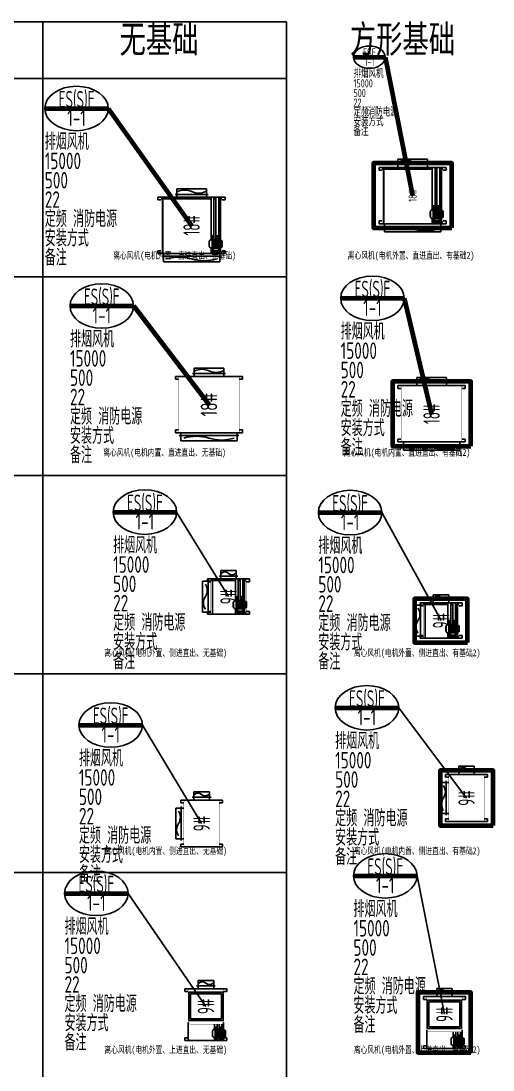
# Model space of a CAD drawing. Header units: millimetres. Extents: x 2960 to 23683, y 37984 to 93237.
# Drawn here: x 15124 to 23683, y 63322 to 82337 of the extents above; entities that cross this region are included whole.
import ezdxf
from ezdxf.enums import TextEntityAlignment as Align

# ---------------------------------------------------------------- set-up
doc = ezdxf.new("R2010")
doc.units = ezdxf.units.MM
doc.header["$LTSCALE"] = 1000
for name, color, linetype in [('H-BASE', 7, 'Continuous'), ('H-DIMS-FANS-TEXT2', 7, 'Continuous'), ('H-EQUP-FANS', 4, 'Continuous')]:
    doc.layers.add(name, color=color, linetype=linetype)
doc.styles.add('TH-STYLE1', font='', dxfattribs={"width": 0.7})
doc.styles.add('TH-STYLE3', font='tssdeng.shx', dxfattribs={"width": 0.8, "bigfont": 'tssdchn.shx'})
doc.styles.get('TH-STYLE1').set_extended_font_data('STFangsong')

# ---------------------------------------------------------------- blocks, each defined once
blk = doc.blocks.new('*U62')
at = {"linetype": 'ByBlock', "lineweight": 100}
blk.add_line((-662, 2118), (490, 2118), dxfattribs=at)
for p, q in [((1730, 560), (1730, 660)), ((1730, 660), (2270, 660)), ((2270, 560), (2270, 660)), ((1390, 460), (1390, 510)), ((1390, 510), (2610, 510)), ((1390, 460), (1450, 460)), ((1450, 480), (2356, 480)), ((1480, 510), (1480, -510)), ((2300, 560), (1700, 560)), ((1730, 560), (1730, 510)), ((2270, 560), (2270, 510)), ((2356, 510), (2356, -263)), ((2406, 510), (2406, -263)), ((2406, 480), (2441, 480)), ((2441, 510), (2441, -263)), ((2491, 510), (2491, -263)), ((2491, 480), (2550, 480)), ((2520, -264), (2520, 510)), ((2550, 460), (2610, 460)), ((2610, 460), (2610, 510)), ((2321, -293), (2316, -293)), ((2316, -293), (2316, -380)), ((2321, -380), (2316, -380)), ((2397, -256), (2365, -256)), ((2370, -263), (2370, -410)), ((2370, -270), (2516, -270)), ((2370, -275), (2516, -275)), ((2370, -286), (2516, -286)), ((2370, -301), (2516, -301)), ((2370, -318), (2516, -318)), ((2370, -337), (2423, -337)), ((2370, -355), (2516, -355)), ((2370, -372), (2516, -372)), ((2483, -256), (2450, -256)), ((2466, -337), (2516, -337)), ((2516, -263), (2516, -410)), ((1390, -460), (1390, -510)), ((1390, -460), (1450, -460)), ((1390, -510), (2610, -510)), ((2540, -560), (1460, -560)), ((1490, -510), (1490, -560)), ((1490, -560), (1490, -660)), ((2356, -410), (2356, -510)), ((2393, -418), (2365, -418)), ((2370, -388), (2516, -388)), ((2370, -398), (2516, -398)), ((2370, -403), (2516, -403)), ((2393, -414), (2393, -455)), ((2393, -414), (2493, -414)), ((2393, -455), (2493, -455)), ((2397, -414), (2397, -410)), ((2406, -455), (2406, -510)), ((2406, -480), (2441, -480)), ((2441, -455), (2441, -510)), ((2489, -414), (2489, -410)), ((2491, -410), (2491, -414)), ((2491, -455), (2491, -510)), ((2491, -480), (2550, -480)), ((2493, -414), (2493, -455)), ((2510, -510), (2510, -560)), ((2510, -560), (2510, -660)), ((2520, -510), (2520, -409)), ((2550, -460), (2610, -460)), ((2610, -460), (2610, -510)), ((2510, -660), (1490, -660))]:
    blk.add_line(p, q)
blk.add_lwpolyline([(490, 2118), (2000, 0)], dxfattribs=at)
at = {"const_width": 6}
blk.add_lwpolyline([(2550, -282), (2550, -480, -0.414214), (2520, -510), (1480, -510, -0.414214), (1450, -480), (1450, 480, -0.414214), (1480, 510), (2520, 510, -0.414214), (2550, 480), (2550, -282)], format="xyb", dxfattribs=at)
for points in [[(2365, -188), (2365, -263), (2397, -263), (2397, -188)], [(2450, -188), (2450, -263), (2483, -263), (2483, -188)], [(2423, -331), (2423, -343), (2466, -343), (2466, -331)]]:
    blk.add_lwpolyline(points, close=True)
for points in [[(2321, -293), (2321, -380, 0.414214), (2351, -410), (2516, -410, 0.414214), (2526, -400), (2526, -273, 0.414214), (2516, -263), (2351, -263, 0.414214)], [(2526, -277), (2526, -396), (2537, -396, 0.414214), (2541, -392), (2541, -281, 0.414214), (2537, -277)], [(2541, -282), (2541, -391), (2552, -391, 0.414214), (2556, -387), (2556, -286, 0.414214), (2552, -282)]]:
    blk.add_lwpolyline(points, format="xyb", close=True)
for points in [[(2397, -455), (2397, -485), (2365, -485), (2365, -410), (2397, -410), (2397, -414)], [(2483, -455), (2483, -485), (2450, -485), (2450, -455)]]:
    blk.add_lwpolyline(points)
for centre in [(2381, -208), (2381, -237), (2466, -208), (2466, -237), (2381, -437), (2381, -466), (2466, -466)]:
    blk.add_circle(centre, 4.87)
for centre, radius, start, end in [((1875, 352), 288, 64.0317, 115.9683), ((2127, 870), 288, 244.0317, 295.9683), ((1772, -1362), 787, 73.1637, 106.8363), ((2228, 145), 787, 253.1637, 286.8363)]:
    blk.add_arc(centre, radius, start, end)
blk.add_ellipse((-86, 2118), major_axis=(-576, 0), ratio=0.7)
at = {"style": 'TH-STYLE3'}
for tag, width, p in [('设备符号', 0.6, (-86, 2286)), ('楼层-编号', 0.7, (-86, 1950))]:
    blk.add_attdef(tag, text='', height=300, dxfattribs=dict(at, width=width)).set_placement(p, align=Align.MIDDLE_CENTER)
at = {"style": 'TH-STYLE3', "width": 0.7}
for tag, p in [('风机功能', (-662, 1368)), ('风量', (-662, 1018)), ('全压', (-662, 668)), ('电量', (-662, 318)), ('定频', (-662, -32)), ('消防电源', (-150, -32)), ('安装方式', (-662, -382)), ('备注', (-662, -732))]:
    blk.add_attdef(tag, p, '', height=300, dxfattribs=at)
at = {"layer": 'H-DIMS-FANS-TEXT2', "style": 'TH-STYLE3', "width": 0.6}
blk.add_text('18#', height=300, rotation=90, dxfattribs=at).set_placement((2000, 0), align=Align.MIDDLE_CENTER)
blk = doc.blocks.new('*U59')
at = {"linetype": 'ByBlock', "lineweight": 100}
blk.add_line((-520, 2095), (632, 2095), dxfattribs=at)
for p, q in [((1730, 869), (1730, 969)), ((1730, 969), (2270, 969)), ((2270, 869), (2270, 969)), ((1390, 769), (1390, 819)), ((1390, 819), (2610, 819)), ((1390, 769), (1450, 769)), ((2300, 869), (1700, 869)), ((1730, 869), (1730, 819)), ((2270, 869), (2270, 819)), ((2550, 769), (2610, 769)), ((2610, 769), (2610, 819)), ((1390, -151), (1390, -201)), ((1390, -151), (1450, -151)), ((2550, -151), (2610, -151)), ((2610, -151), (2610, -201)), ((1390, -201), (2610, -201)), ((2540, -251), (1460, -251)), ((1490, -201), (1490, -251)), ((1490, -251), (1490, -351)), ((2510, -351), (1490, -351)), ((2510, -201), (2510, -251)), ((2510, -251), (2510, -351))]:
    blk.add_line(p, q)
blk.add_lwpolyline([(632, 2095), (2000, 309)], dxfattribs=at)
at = {"const_width": 6}
blk.add_lwpolyline([(2550, 27), (2550, -171, -0.414214), (2520, -201), (1480, -201, -0.414214), (1450, -171), (1450, 789, -0.414214), (1480, 819), (2520, 819, -0.414214), (2550, 789), (2550, 27)], format="xyb", dxfattribs=at)
for centre, radius, start, end in [((1871, 645), 303, 64.7763, 115.2237), ((2129, 1194), 303, 244.7763, 295.2237), ((1772, -1053), 787, 73.1637, 106.8363), ((2228, 453), 787, 253.1637, 286.8363)]:
    blk.add_arc(centre, radius, start, end)
blk.add_ellipse((56, 2095), major_axis=(-576, 0), ratio=0.7)
at = {"style": 'TH-STYLE3'}
for tag, width, p in [('设备符号', 0.6, (56, 2263)), ('楼层-编号', 0.7, (56, 1927))]:
    blk.add_attdef(tag, text='', height=300, dxfattribs=dict(at, width=width)).set_placement(p, align=Align.MIDDLE_CENTER)
at = {"style": 'TH-STYLE3', "width": 0.7}
for tag, p in [('风机功能', (-520, 1345)), ('风量', (-520, 995)), ('全压', (-520, 645)), ('电量', (-520, 295)), ('定频', (-520, -55)), ('消防电源', (-7, -55)), ('安装方式', (-520, -405)), ('备注', (-520, -755))]:
    blk.add_attdef(tag, p, '', height=300, dxfattribs=at)
at = {"layer": 'H-DIMS-FANS-TEXT2', "style": 'TH-STYLE3', "width": 0.7}
blk.add_text('18#', height=300, rotation=90, dxfattribs=at).set_placement((2000, 309), align=Align.MIDDLE_CENTER)
blk = doc.blocks.new('*U65')
at = {"linetype": 'ByBlock', "lineweight": 100}
blk.add_line((351, 1913), (1503, 1913), dxfattribs=at)
for p, q in [((2304, 752), (2304, 852)), ((2304, 852), (2584, 852)), ((2584, 752), (2584, 852)), ((2074, 662), (1974, 662)), ((1974, 102), (1974, 662)), ((2064, 652), (2064, 702)), ((2064, 702), (2824, 702)), ((2064, 652), (2124, 652)), ((2074, 72), (2074, 692)), ((2124, 662), (2074, 662)), ((2124, 672), (2569, 672)), ((2154, 702), (2154, 62)), ((2614, 752), (2274, 752)), ((2304, 752), (2304, 702)), ((2569, 702), (2569, 309)), ((2584, 752), (2584, 702)), ((2619, 702), (2619, 309)), ((2619, 672), (2655, 672)), ((2655, 702), (2655, 309)), ((2705, 702), (2705, 309)), ((2705, 672), (2764, 672)), ((2734, 308), (2734, 702)), ((2764, 652), (2824, 652)), ((2824, 652), (2824, 702)), ((2535, 279), (2530, 279)), ((2530, 279), (2530, 192)), ((2535, 192), (2530, 192)), ((2611, 316), (2578, 316)), ((2583, 309), (2583, 162)), ((2583, 302), (2729, 302)), ((2583, 297), (2729, 297)), ((2583, 286), (2729, 286)), ((2583, 271), (2729, 271)), ((2583, 254), (2729, 254)), ((2583, 235), (2636, 235)), ((2583, 217), (2729, 217)), ((2583, 199), (2729, 199)), ((2696, 316), (2664, 316)), ((2680, 235), (2729, 235)), ((2729, 309), (2729, 162)), ((2074, 102), (1974, 102)), ((2064, 112), (2064, 62)), ((2064, 112), (2124, 112)), ((2064, 62), (2824, 62)), ((2124, 102), (2074, 102)), ((2569, 162), (2569, 62)), ((2606, 154), (2578, 154)), ((2583, 184), (2729, 184)), ((2583, 173), (2729, 173)), ((2583, 169), (2729, 169)), ((2606, 158), (2606, 117)), ((2606, 158), (2706, 158)), ((2606, 117), (2706, 117)), ((2611, 158), (2611, 162)), ((2619, 117), (2619, 62)), ((2619, 92), (2655, 92)), ((2655, 117), (2655, 62)), ((2702, 158), (2702, 162)), ((2705, 162), (2705, 158)), ((2705, 117), (2705, 62)), ((2705, 92), (2764, 92)), ((2706, 158), (2706, 117)), ((2734, 62), (2734, 163)), ((2764, 112), (2824, 112)), ((2824, 112), (2824, 62))]:
    blk.add_line(p, q)
for points in [[(1503, 1913), (2444, 382)], [(2611, 117), (2611, 87), (2578, 87), (2578, 162), (2611, 162), (2611, 158)], [(2696, 117), (2696, 87), (2664, 87), (2664, 117)]]:
    blk.add_lwpolyline(points)
at = {"const_width": 6}
blk.add_lwpolyline([(2764, 290), (2764, 92, -0.414214), (2734, 62), (2154, 62, -0.414214), (2124, 92), (2124, 672, -0.414214), (2154, 702), (2734, 702, -0.414214), (2764, 672), (2764, 290)], format="xyb", dxfattribs=at)
for points in [[(2578, 384), (2578, 309), (2611, 309), (2611, 384)], [(2664, 384), (2664, 309), (2696, 309), (2696, 384)], [(2636, 241), (2636, 229), (2680, 229), (2680, 241)]]:
    blk.add_lwpolyline(points, close=True)
for points in [[(2535, 279), (2535, 192, 0.414214), (2565, 162), (2729, 162, 0.414214), (2739, 172), (2739, 299, 0.414214), (2729, 309), (2565, 309, 0.414214)], [(2739, 295), (2739, 176), (2750, 176, 0.414214), (2754, 180), (2754, 291, 0.414214), (2750, 295)], [(2754, 290), (2754, 181), (2765, 181, 0.414214), (2769, 185), (2769, 286, 0.414214), (2765, 290)]]:
    blk.add_lwpolyline(points, format="xyb", close=True)
for centre in [(2594, 364), (2594, 335), (2680, 364), (2680, 335), (2594, 135), (2594, 106), (2680, 106)]:
    blk.add_circle(centre, 4.87)
for centre, radius, start, end in [((2379, 733), 94.7, 47.3335, 132.6665), ((2508, 872), 94.7, 227.3335, 312.6665), ((1856, 495), 203, 326.1466, 33.8534), ((2193, 269), 203, 146.1466, 213.8534)]:
    blk.add_arc(centre, radius, start, end)
blk.add_ellipse((927, 1913), major_axis=(-576, 0), ratio=0.7)
at = {"style": 'TH-STYLE3'}
for tag, width, p in [('设备符号', 0.6, (927, 2081)), ('楼层-编号', 0.7, (927, 1745))]:
    blk.add_attdef(tag, text='', height=300, dxfattribs=dict(at, width=width)).set_placement(p, align=Align.MIDDLE_CENTER)
at = {"style": 'TH-STYLE3', "width": 0.7}
for tag, p in [('风机功能', (351, 1163)), ('风量', (351, 813)), ('全压', (351, 463)), ('电量', (351, 113)), ('定频', (351, -237)), ('消防电源', (864, -237)), ('安装方式', (351, -587)), ('备注', (351, -937))]:
    blk.add_attdef(tag, p, '', height=300, dxfattribs=at)
at = {"layer": 'H-DIMS-FANS-TEXT2', "style": 'TH-STYLE3', "width": 0.6}
blk.add_text('9#', height=300, rotation=90, dxfattribs=at).set_placement((2444, 382), align=Align.MIDDLE)
blk = doc.blocks.new('*U68')
at = {"linetype": 'ByBlock', "lineweight": 100}
blk.add_line((-225, 1784), (927, 1784), dxfattribs=at)
for p, q in [((1860, 475), (1860, 575)), ((1860, 575), (2140, 575)), ((2140, 475), (2140, 575)), ((1620, 375), (1620, 425)), ((1620, 425), (2380, 425)), ((2170, 475), (1830, 475)), ((1860, 475), (1860, 425)), ((2140, 475), (2140, 425)), ((2380, 375), (2380, 425)), ((1630, 280), (1530, 280)), ((1530, -280), (1530, 280)), ((1620, 375), (1680, 375)), ((1630, -310), (1630, 310)), ((1680, 280), (1630, 280)), ((2320, 375), (2380, 375)), ((1630, -280), (1530, -280)), ((1620, -375), (1620, -425)), ((1620, -375), (1680, -375)), ((1680, -280), (1630, -280)), ((2320, -375), (2380, -375)), ((2380, -375), (2380, -425)), ((1620, -425), (2380, -425))]:
    blk.add_line(p, q)
blk.add_lwpolyline([(927, 1784), (2000, 0)])
at = {"const_width": 6}
blk.add_lwpolyline([(2320, -197), (2320, -395, -0.414214), (2290, -425), (1710, -425, -0.414214), (1680, -395), (1680, 395, -0.414214), (1710, 425), (2290, 425, -0.414214), (2320, 395), (2320, -197)], format="xyb", dxfattribs=at)
for centre, radius, start, end in [((1936, 456), 95.1, 47.5795, 132.4205), ((2064, 596), 95.1, 227.5795, 312.4205), ((1409, 113), 206, 326.7431, 33.2569), ((1753, -113), 206, 146.7431, 213.2569)]:
    blk.add_arc(centre, radius, start, end)
blk.add_ellipse((351, 1784), major_axis=(-576, 0), ratio=0.7)
at = {"style": 'TH-STYLE3'}
for tag, width, p in [('设备符号', 0.6, (351, 1952)), ('楼层-编号', 0.7, (351, 1616))]:
    blk.add_attdef(tag, text='', height=300, dxfattribs=dict(at, width=width)).set_placement(p, align=Align.MIDDLE_CENTER)
at = {"style": 'TH-STYLE3', "width": 0.7}
for tag, p in [('风机功能', (-225, 1034)), ('风量', (-225, 684)), ('全压', (-225, 334)), ('电量', (-225, -16)), ('定频', (-225, -366)), ('消防电源', (288, -366)), ('安装方式', (-225, -716)), ('备注', (-225, -1066))]:
    blk.add_attdef(tag, p, '', height=300, dxfattribs=at)
at = {"layer": 'H-DIMS-FANS-TEXT2', "style": 'TH-STYLE3', "width": 0.6}
blk.add_text('9#', height=300, rotation=90, dxfattribs=at).set_placement((2000, 0), align=Align.MIDDLE)
blk = doc.blocks.new('*U71')
at = {"linetype": 'ByBlock', "lineweight": 100}
blk.add_line((-564, 2368), (588, 2368), dxfattribs=at)
for p, q in [((1860, 690), (1860, 790)), ((1860, 790), (2140, 790)), ((2140, 690), (2140, 790)), ((1620, 590), (1620, 640)), ((1620, 640), (2380, 640)), ((1620, 590), (1680, 590)), ((2170, 690), (1830, 690)), ((1860, 690), (1860, 640)), ((2140, 690), (2140, 640)), ((2320, 590), (2380, 590)), ((2380, 590), (2380, 640)), ((2156, 0), (2156, -96)), ((2197, -88), (2165, -88)), ((2170, -96), (2170, -243)), ((2170, -103), (2316, -103)), ((2170, -107), (2316, -107)), ((2170, -118), (2316, -118)), ((2170, -133), (2316, -133)), ((2170, -151), (2316, -151)), ((2170, -169), (2223, -169)), ((2170, -188), (2316, -188)), ((2206, 0), (2206, -96)), ((2241, 0), (2241, -96)), ((2283, -88), (2250, -88)), ((2266, -169), (2316, -169)), ((2291, 0), (2291, -96)), ((2316, -96), (2316, -243)), ((1620, -250), (1620, -300)), ((1620, -250), (1680, -250)), ((1620, -300), (2380, -300)), ((2156, -243), (2156, -300)), ((2193, -250), (2165, -250)), ((2170, -205), (2316, -205)), ((2170, -220), (2316, -220)), ((2170, -231), (2316, -231)), ((2170, -236), (2316, -236)), ((2193, -247), (2193, -250)), ((2193, -247), (2293, -247)), ((2193, -250), (2293, -250)), ((2197, -247), (2197, -243)), ((2206, -250), (2206, -300)), ((2241, -250), (2241, -300)), ((2289, -247), (2289, -243)), ((2291, -243), (2291, -247)), ((2291, -250), (2291, -300)), ((2293, -247), (2293, -250)), ((2320, -250), (2380, -250)), ((2380, -250), (2380, -300))]:
    blk.add_line(p, q)
for points in [[(588, 2368), (2000, 320)], [(2320, 30), (2320, -97)], [(2197, -250), (2197, -280), (2165, -280), (2165, -243), (2197, -243), (2197, -247)], [(2283, -250), (2283, -280), (2250, -280), (2250, -250)]]:
    blk.add_lwpolyline(points)
at = {"const_width": 6}
blk.add_lwpolyline([(2320, 228), (2320, 30, -0.414214), (2290, 0), (1710, 0, -0.414214), (1680, 30), (1680, 610, -0.414214), (1710, 640), (2290, 640, -0.414214), (2320, 610), (2320, 228)], format="xyb", dxfattribs=at)
for points in [[(2310, 65), (2310, 575), (1690, 575), (1690, 65)], [(2280, 95), (2280, 545), (1720, 545), (1720, 95)], [(2165, -58), (2165, -96), (2197, -96), (2197, -58)], [(2223, -163), (2223, -175), (2266, -175), (2266, -163)], [(2250, -58), (2250, -96), (2283, -96), (2283, -58)]]:
    blk.add_lwpolyline(points, close=True)
blk.add_lwpolyline([(2320, -242), (2320, -270, -0.414214), (2290, -300), (1710, -300, -0.414214), (1680, -270), (1680, 30)], format="xyb")
for points in [[(2121, -126), (2121, -213, 0.414214), (2151, -243), (2316, -243, 0.414214), (2326, -233), (2326, -106, 0.414214), (2316, -96), (2151, -96, 0.414214)], [(2326, -110), (2326, -229), (2337, -229, 0.414214), (2341, -225), (2341, -114, 0.414214), (2337, -110)], [(2341, -115), (2341, -224), (2352, -224, 0.414214), (2356, -220), (2356, -119, 0.414214), (2352, -115)]]:
    blk.add_lwpolyline(points, format="xyb", close=True)
for centre in [(2181, -69), (2266, -69), (2181, -265), (2266, -265)]:
    blk.add_circle(centre, 4.87)
for centre, start, end in [((1936, 671), 47.3335, 132.6665), ((2064, 811), 227.3335, 312.6665)]:
    blk.add_arc(centre, 94.7, start, end)
blk.add_ellipse((12, 2368), major_axis=(-576, 0), ratio=0.7)
at = {"style": 'TH-STYLE3'}
for tag, width, p in [('设备符号', 0.6, (12, 2536)), ('楼层-编号', 0.7, (12, 2200))]:
    blk.add_attdef(tag, text='', height=300, dxfattribs=dict(at, width=width)).set_placement(p, align=Align.MIDDLE_CENTER)
at = {"style": 'TH-STYLE3', "width": 0.7}
for tag, p in [('风机功能', (-564, 1618)), ('风量', (-564, 1268)), ('全压', (-564, 918)), ('电量', (-564, 568)), ('定频', (-564, 218)), ('消防电源', (-52, 218)), ('安装方式', (-564, -132)), ('备注', (-564, -482))]:
    blk.add_attdef(tag, p, '', height=300, dxfattribs=at)
at = {"layer": 'H-DIMS-FANS-TEXT2', "style": 'TH-STYLE3', "width": 0.6}
blk.add_text('9#', height=300, rotation=90, dxfattribs=at).set_placement((2000, 320), align=Align.MIDDLE)
blk = doc.blocks.new('*U60')
at = {"linetype": 'ByBlock', "lineweight": 100}
blk.add_line((351, 2094), (1503, 2094), dxfattribs=at)
for p, q in [((1730, 560), (1730, 660)), ((1730, 660), (2270, 660)), ((2270, 560), (2270, 660)), ((1390, 460), (1390, 510)), ((1390, 510), (2610, 510)), ((1390, 460), (1450, 460)), ((2300, 560), (1700, 560)), ((1730, 560), (1730, 510)), ((2270, 560), (2270, 510)), ((2550, 460), (2610, 460)), ((2610, 460), (2610, 510)), ((1390, -460), (1390, -510)), ((1390, -460), (1450, -460)), ((1390, -510), (2610, -510)), ((2540, -560), (1460, -560)), ((1490, -510), (1490, -560)), ((1490, -560), (1490, -660)), ((2510, -510), (2510, -560)), ((2510, -560), (2510, -660)), ((2550, -460), (2610, -460)), ((2610, -460), (2610, -510)), ((2510, -660), (1490, -660))]:
    blk.add_line(p, q)
blk.add_lwpolyline([(1503, 2094), (2000, 0)], dxfattribs=at)
at = {"const_width": 6}
blk.add_lwpolyline([(2550, -282), (2550, -480, -0.414214), (2520, -510), (1480, -510, -0.414214), (1450, -480), (1450, 480, -0.414214), (1480, 510), (2520, 510, -0.414214), (2550, 480), (2550, -282)], format="xyb", dxfattribs=at)
for centre, radius, start, end in [((1871, 337), 303, 64.7763, 115.2237), ((2129, 885), 303, 244.7763, 295.2237), ((1772, -1362), 787, 73.1637, 106.8363), ((2228, 145), 787, 253.1637, 286.8363)]:
    blk.add_arc(centre, radius, start, end)
blk.add_ellipse((927, 2094), major_axis=(-576, 0), ratio=0.7)
at = {"layer": 'H-BASE', "linetype": 'ByBlock', "lineweight": 100}
blk.add_lwpolyline([(2710, -585), (2710, 585), (1290, 585), (1290, -585)], close=True, dxfattribs=at)
at = {"style": 'TH-STYLE3'}
for tag, width, p in [('设备符号', 0.6, (927, 2262)), ('楼层-编号', 0.7, (927, 1926))]:
    blk.add_attdef(tag, text='', height=300, dxfattribs=dict(at, width=width)).set_placement(p, align=Align.MIDDLE_CENTER)
at = {"style": 'TH-STYLE3', "width": 0.7}
for tag, p in [('风机功能', (351, 1344)), ('风量', (351, 994)), ('全压', (351, 644)), ('电量', (351, 294)), ('定频', (351, -56)), ('消防电源', (864, -56)), ('安装方式', (351, -406)), ('备注', (351, -756))]:
    blk.add_attdef(tag, p, '', height=300, dxfattribs=at)
at = {"layer": 'H-DIMS-FANS-TEXT2', "style": 'TH-STYLE3', "width": 0.6}
blk.add_text('18#', height=300, rotation=90, dxfattribs=at).set_placement((2000, 0), align=Align.MIDDLE_CENTER)
blk = doc.blocks.new('*U66')
at = {"linetype": 'ByBlock', "lineweight": 100}
blk.add_line((-225, 1959), (927, 1959), dxfattribs=at)
for p, q in [((1860, 370), (1860, 470)), ((1860, 470), (2140, 470)), ((2140, 370), (2140, 470)), ((1630, 280), (1530, 280)), ((1530, -280), (1530, 280)), ((1620, 270), (1620, 320)), ((1620, 320), (2380, 320)), ((1620, 270), (1680, 270)), ((1630, -310), (1630, 310)), ((1680, 280), (1630, 280)), ((1680, 290), (2126, 290)), ((1710, 320), (1710, -320)), ((2170, 370), (1830, 370)), ((1860, 370), (1860, 320)), ((2126, 320), (2126, -73)), ((2140, 370), (2140, 320)), ((2176, 320), (2176, -73)), ((2176, 290), (2211, 290)), ((2211, 320), (2211, -73)), ((2261, 320), (2261, -73)), ((2261, 290), (2320, 290)), ((2290, -74), (2290, 320)), ((2320, 270), (2380, 270)), ((2380, 270), (2380, 320)), ((2091, -103), (2086, -103)), ((2086, -103), (2086, -190)), ((2091, -190), (2086, -190)), ((2167, -66), (2135, -66)), ((2140, -73), (2140, -220)), ((2140, -80), (2286, -80)), ((2140, -85), (2286, -85)), ((2140, -96), (2286, -96)), ((2140, -111), (2286, -111)), ((2140, -128), (2286, -128)), ((2140, -147), (2193, -147)), ((2140, -165), (2286, -165)), ((2140, -182), (2286, -182)), ((2253, -66), (2220, -66)), ((2236, -147), (2286, -147)), ((2286, -73), (2286, -220)), ((1630, -280), (1530, -280)), ((1620, -270), (1620, -320)), ((1620, -270), (1680, -270)), ((1620, -320), (2380, -320)), ((1680, -280), (1630, -280)), ((2126, -220), (2126, -320)), ((2163, -228), (2135, -228)), ((2140, -198), (2286, -198)), ((2140, -208), (2286, -208)), ((2140, -213), (2286, -213)), ((2163, -224), (2163, -265)), ((2163, -224), (2263, -224)), ((2163, -265), (2263, -265)), ((2167, -224), (2167, -220)), ((2176, -265), (2176, -320)), ((2176, -290), (2211, -290)), ((2211, -265), (2211, -320)), ((2259, -224), (2259, -220)), ((2261, -220), (2261, -224)), ((2261, -265), (2261, -320)), ((2261, -290), (2320, -290)), ((2263, -224), (2263, -265)), ((2290, -320), (2290, -219)), ((2320, -270), (2380, -270)), ((2380, -270), (2380, -320))]:
    blk.add_line(p, q)
for points in [[(927, 1959), (2000, 0)], [(2167, -265), (2167, -295), (2135, -295), (2135, -220), (2167, -220), (2167, -224)], [(2253, -265), (2253, -295), (2220, -295), (2220, -265)]]:
    blk.add_lwpolyline(points)
at = {"const_width": 6}
blk.add_lwpolyline([(2320, -92), (2320, -290, -0.414214), (2290, -320), (1710, -320, -0.414214), (1680, -290), (1680, 290, -0.414214), (1710, 320), (2290, 320, -0.414214), (2320, 290), (2320, -92)], format="xyb", dxfattribs=at)
for points in [[(2135, 2), (2135, -73), (2167, -73), (2167, 2)], [(2220, 2), (2220, -73), (2253, -73), (2253, 2)], [(2193, -141), (2193, -153), (2236, -153), (2236, -141)]]:
    blk.add_lwpolyline(points, close=True)
for points in [[(2091, -103), (2091, -190, 0.414214), (2121, -220), (2286, -220, 0.414214), (2296, -210), (2296, -83, 0.414214), (2286, -73), (2121, -73, 0.414214)], [(2296, -87), (2296, -206), (2307, -206, 0.414214), (2311, -202), (2311, -91, 0.414214), (2307, -87)], [(2311, -92), (2311, -201), (2322, -201, 0.414214), (2326, -197), (2326, -96, 0.414214), (2322, -92)]]:
    blk.add_lwpolyline(points, format="xyb", close=True)
for centre in [(2151, -18), (2151, -47), (2236, -18), (2236, -47), (2151, -247), (2151, -276), (2236, -276)]:
    blk.add_circle(centre, 4.87)
for centre, radius, start, end in [((1936, 351), 94.7, 47.3335, 132.6665), ((2064, 491), 94.7, 227.3335, 312.6665), ((1413, 113), 203, 326.1466, 33.8534), ((1750, -113), 203, 146.1466, 213.8534)]:
    blk.add_arc(centre, radius, start, end)
blk.add_ellipse((351, 1959), major_axis=(-576, 0), ratio=0.7)
at = {"layer": 'H-BASE', "linetype": 'ByBlock', "lineweight": 100}
blk.add_lwpolyline([(2480, -395), (2480, 395), (1520, 395), (1520, -395)], close=True, dxfattribs=at)
at = {"style": 'TH-STYLE3'}
for tag, width, p in [('设备符号', 0.6, (351, 2127)), ('楼层-编号', 0.7, (351, 1791))]:
    blk.add_attdef(tag, text='', height=300, dxfattribs=dict(at, width=width)).set_placement(p, align=Align.MIDDLE_CENTER)
at = {"style": 'TH-STYLE3', "width": 0.7}
for tag, p in [('风机功能', (-225, 1209)), ('风量', (-225, 859)), ('全压', (-225, 509)), ('电量', (-225, 159)), ('定频', (-225, -191)), ('消防电源', (288, -191)), ('安装方式', (-225, -541)), ('备注', (-225, -891))]:
    blk.add_attdef(tag, p, '', height=300, dxfattribs=at)
at = {"layer": 'H-DIMS-FANS-TEXT2', "style": 'TH-STYLE3', "width": 0.6}
blk.add_text('9#', height=300, rotation=90, dxfattribs=at).set_placement((2000, 0), align=Align.MIDDLE)
blk = doc.blocks.new('*U69')
at = {"linetype": 'ByBlock', "lineweight": 100}
blk.add_line((351, 2061), (1503, 2061), dxfattribs=at)
for p, q in [((2594, 901), (2594, 1001)), ((2594, 1001), (2874, 1001)), ((2874, 901), (2874, 1001)), ((2354, 801), (2354, 851)), ((2354, 851), (3114, 851)), ((2354, 801), (2414, 801)), ((2904, 901), (2564, 901)), ((2594, 901), (2594, 851)), ((2874, 901), (2874, 851)), ((3054, 801), (3114, 801)), ((3114, 801), (3114, 851)), ((2364, 706), (2264, 706)), ((2264, 146), (2264, 706)), ((2364, 116), (2364, 736)), ((2414, 706), (2364, 706)), ((2364, 146), (2264, 146)), ((2354, 51), (2354, 1)), ((2354, 51), (2414, 51)), ((2354, 1), (3114, 1)), ((2414, 146), (2364, 146)), ((3054, 51), (3114, 51)), ((3114, 51), (3114, 1))]:
    blk.add_line(p, q)
blk.add_lwpolyline([(1503, 2061), (2734, 426)])
at = {"const_width": 6}
blk.add_lwpolyline([(3054, 229), (3054, 31, -0.414214), (3024, 1), (2444, 1, -0.414214), (2414, 31), (2414, 821, -0.414214), (2444, 851), (3024, 851, -0.414214), (3054, 821), (3054, 229)], format="xyb", dxfattribs=at)
for centre, radius, start, end in [((2669, 882), 95.1, 47.5795, 132.4205), ((2798, 1023), 95.1, 227.5795, 312.4205), ((2143, 539), 206, 326.7431, 33.2569), ((2487, 313), 206, 146.7431, 213.2569)]:
    blk.add_arc(centre, radius, start, end)
blk.add_ellipse((927, 2061), major_axis=(-576, 0), ratio=0.7)
at = {"layer": 'H-BASE', "linetype": 'ByBlock', "lineweight": 100}
blk.add_lwpolyline([(3214, -74), (3214, 926), (2254, 926), (2254, -74)], close=True, dxfattribs=at)
at = {"style": 'TH-STYLE3'}
for tag, width, p in [('设备符号', 0.6, (927, 2229)), ('楼层-编号', 0.7, (927, 1893))]:
    blk.add_attdef(tag, text='', height=300, dxfattribs=dict(at, width=width)).set_placement(p, align=Align.MIDDLE_CENTER)
at = {"style": 'TH-STYLE3', "width": 0.7}
for tag, p in [('风机功能', (351, 1311)), ('风量', (351, 961)), ('全压', (351, 611)), ('电量', (351, 261)), ('定频', (351, -89)), ('消防电源', (864, -89)), ('安装方式', (351, -439)), ('备注', (351, -789))]:
    blk.add_attdef(tag, p, '', height=300, dxfattribs=at)
at = {"layer": 'H-DIMS-FANS-TEXT2', "style": 'TH-STYLE3', "width": 0.6}
blk.add_text('9#', height=300, rotation=90, dxfattribs=at).set_placement((2734, 426), align=Align.MIDDLE)
blk = doc.blocks.new('*U72')
at = {"linetype": 'ByBlock', "lineweight": 100}
blk.add_line((351, 2509), (1503, 2509), dxfattribs=at)
for p, q in [((1860, 370), (1860, 470)), ((1860, 470), (2140, 470)), ((2140, 370), (2140, 470)), ((1620, 270), (1620, 320)), ((1620, 320), (2380, 320)), ((1620, 270), (1680, 270)), ((2170, 370), (1830, 370)), ((1860, 370), (1860, 320)), ((2140, 370), (2140, 320)), ((2320, 270), (2380, 270)), ((2380, 270), (2380, 320)), ((2156, -320), (2156, -416)), ((2206, -320), (2206, -416)), ((2241, -320), (2241, -416)), ((2291, -320), (2291, -416)), ((1620, -570), (1620, -620)), ((1620, -570), (1680, -570)), ((2156, -563), (2156, -620)), ((2197, -408), (2165, -408)), ((2193, -570), (2165, -570)), ((2170, -416), (2170, -563)), ((2170, -423), (2316, -423)), ((2170, -427), (2316, -427)), ((2170, -438), (2316, -438)), ((2170, -453), (2316, -453)), ((2170, -471), (2316, -471)), ((2170, -489), (2223, -489)), ((2170, -508), (2316, -508)), ((2170, -525), (2316, -525)), ((2170, -540), (2316, -540)), ((2170, -551), (2316, -551)), ((2170, -556), (2316, -556)), ((2193, -567), (2193, -570)), ((2193, -567), (2293, -567)), ((2193, -570), (2293, -570)), ((2197, -567), (2197, -563)), ((2206, -570), (2206, -620)), ((2241, -570), (2241, -620)), ((2283, -408), (2250, -408)), ((2266, -489), (2316, -489)), ((2289, -567), (2289, -563)), ((2291, -563), (2291, -567)), ((2291, -570), (2291, -620)), ((2293, -567), (2293, -570)), ((2316, -416), (2316, -563)), ((2320, -570), (2380, -570)), ((2380, -570), (2380, -620)), ((1620, -620), (2380, -620))]:
    blk.add_line(p, q)
for points in [[(1503, 2509), (2000, 0)], [(2320, -290), (2320, -417)], [(2197, -570), (2197, -600), (2165, -600), (2165, -563), (2197, -563), (2197, -567)], [(2283, -570), (2283, -600), (2250, -600), (2250, -570)]]:
    blk.add_lwpolyline(points)
at = {"const_width": 6}
blk.add_lwpolyline([(2320, -92), (2320, -290, -0.414214), (2290, -320), (1710, -320, -0.414214), (1680, -290), (1680, 290, -0.414214), (1710, 320), (2290, 320, -0.414214), (2320, 290), (2320, -92)], format="xyb", dxfattribs=at)
for points in [[(2310, -255), (2310, 255), (1690, 255), (1690, -255)], [(2280, -225), (2280, 225), (1720, 225), (1720, -225)], [(2165, -378), (2165, -416), (2197, -416), (2197, -378)], [(2250, -378), (2250, -416), (2283, -416), (2283, -378)], [(2223, -483), (2223, -495), (2266, -495), (2266, -483)]]:
    blk.add_lwpolyline(points, close=True)
blk.add_lwpolyline([(2320, -562), (2320, -590, -0.414214), (2290, -620), (1710, -620, -0.414214), (1680, -590), (1680, -290)], format="xyb")
for points in [[(2121, -446), (2121, -533, 0.414214), (2151, -563), (2316, -563, 0.414214), (2326, -553), (2326, -426, 0.414214), (2316, -416), (2151, -416, 0.414214)], [(2326, -430), (2326, -549), (2337, -549, 0.414214), (2341, -545), (2341, -434, 0.414214), (2337, -430)], [(2341, -435), (2341, -544), (2352, -544, 0.414214), (2356, -540), (2356, -439, 0.414214), (2352, -435)]]:
    blk.add_lwpolyline(points, format="xyb", close=True)
for centre in [(2181, -389), (2266, -389), (2181, -585), (2266, -585)]:
    blk.add_circle(centre, 4.87)
for centre, start, end in [((1936, 351), 47.3335, 132.6665), ((2064, 491), 227.3335, 312.6665)]:
    blk.add_arc(centre, 94.7, start, end)
blk.add_ellipse((927, 2509), major_axis=(-576, 0), ratio=0.7)
at = {"layer": 'H-BASE', "linetype": 'ByBlock', "lineweight": 100}
blk.add_lwpolyline([(2480, -695), (2480, 395), (1520, 395), (1520, -695)], close=True, dxfattribs=at)
at = {"style": 'TH-STYLE3'}
for tag, width, p in [('设备符号', 0.6, (927, 2677)), ('楼层-编号', 0.7, (927, 2341))]:
    blk.add_attdef(tag, text='', height=300, dxfattribs=dict(at, width=width)).set_placement(p, align=Align.MIDDLE_CENTER)
at = {"style": 'TH-STYLE3', "width": 0.7}
for tag, p in [('风机功能', (351, 1759)), ('风量', (351, 1409)), ('全压', (351, 1059)), ('电量', (351, 709)), ('定频', (351, 359)), ('消防电源', (864, 359)), ('安装方式', (351, 9)), ('备注', (351, -341))]:
    blk.add_attdef(tag, p, '', height=300, dxfattribs=at)
at = {"layer": 'H-DIMS-FANS-TEXT2', "style": 'TH-STYLE3', "width": 0.6}
blk.add_text('9#', height=300, rotation=90, dxfattribs=at).set_placement((2000, 0), align=Align.MIDDLE)
blk = doc.blocks.new('*U63')
at = {"linetype": 'ByBlock', "lineweight": 100}
blk.add_line((927, 2509), (1503, 2509), dxfattribs=at)
for p, q in [((1730, 560), (1730, 660)), ((1730, 660), (2270, 660)), ((2270, 560), (2270, 660)), ((1390, 460), (1390, 510)), ((1390, 510), (2610, 510)), ((1390, 460), (1450, 460)), ((1450, 480), (2356, 480)), ((1480, 510), (1480, -510)), ((2300, 560), (1700, 560)), ((1730, 560), (1730, 510)), ((2270, 560), (2270, 510)), ((2356, 510), (2356, -263)), ((2406, 510), (2406, -263)), ((2406, 480), (2441, 480)), ((2441, 510), (2441, -263)), ((2491, 510), (2491, -263)), ((2491, 480), (2550, 480)), ((2520, -264), (2520, 510)), ((2550, 460), (2610, 460)), ((2610, 460), (2610, 510)), ((2321, -293), (2316, -293)), ((2316, -293), (2316, -380)), ((2321, -380), (2316, -380)), ((2397, -256), (2365, -256)), ((2370, -263), (2370, -410)), ((2370, -270), (2516, -270)), ((2370, -275), (2516, -275)), ((2370, -286), (2516, -286)), ((2370, -301), (2516, -301)), ((2370, -318), (2516, -318)), ((2370, -337), (2423, -337)), ((2370, -355), (2516, -355)), ((2370, -372), (2516, -372)), ((2483, -256), (2450, -256)), ((2466, -337), (2516, -337)), ((2516, -263), (2516, -410)), ((1390, -460), (1390, -510)), ((1390, -460), (1450, -460)), ((1390, -510), (2610, -510)), ((2540, -560), (1460, -560)), ((1490, -510), (1490, -560)), ((1490, -560), (1490, -660)), ((2356, -410), (2356, -510)), ((2393, -418), (2365, -418)), ((2370, -388), (2516, -388)), ((2370, -398), (2516, -398)), ((2370, -403), (2516, -403)), ((2393, -414), (2393, -455)), ((2393, -414), (2493, -414)), ((2393, -455), (2493, -455)), ((2397, -414), (2397, -410)), ((2406, -455), (2406, -510)), ((2406, -480), (2441, -480)), ((2441, -455), (2441, -510)), ((2489, -414), (2489, -410)), ((2491, -410), (2491, -414)), ((2491, -455), (2491, -510)), ((2491, -480), (2550, -480)), ((2493, -414), (2493, -455)), ((2510, -510), (2510, -560)), ((2510, -560), (2510, -660)), ((2520, -510), (2520, -409)), ((2550, -460), (2610, -460)), ((2610, -460), (2610, -510)), ((2510, -660), (1490, -660))]:
    blk.add_line(p, q)
blk.add_lwpolyline([(1503, 2509), (2000, 0)], dxfattribs=at)
at = {"const_width": 6}
blk.add_lwpolyline([(2550, -282), (2550, -480, -0.414214), (2520, -510), (1480, -510, -0.414214), (1450, -480), (1450, 480, -0.414214), (1480, 510), (2520, 510, -0.414214), (2550, 480), (2550, -282)], format="xyb", dxfattribs=at)
for points in [[(2365, -188), (2365, -263), (2397, -263), (2397, -188)], [(2450, -188), (2450, -263), (2483, -263), (2483, -188)], [(2423, -331), (2423, -343), (2466, -343), (2466, -331)]]:
    blk.add_lwpolyline(points, close=True)
for points in [[(2321, -293), (2321, -380, 0.414214), (2351, -410), (2516, -410, 0.414214), (2526, -400), (2526, -273, 0.414214), (2516, -263), (2351, -263, 0.414214)], [(2526, -277), (2526, -396), (2537, -396, 0.414214), (2541, -392), (2541, -281, 0.414214), (2537, -277)], [(2541, -282), (2541, -391), (2552, -391, 0.414214), (2556, -387), (2556, -286, 0.414214), (2552, -282)]]:
    blk.add_lwpolyline(points, format="xyb", close=True)
for points in [[(2397, -455), (2397, -485), (2365, -485), (2365, -410), (2397, -410), (2397, -414)], [(2483, -455), (2483, -485), (2450, -485), (2450, -455)]]:
    blk.add_lwpolyline(points)
for centre in [(2381, -208), (2381, -237), (2466, -208), (2466, -237), (2381, -437), (2381, -466), (2466, -466)]:
    blk.add_circle(centre, 4.87)
for centre, radius, start, end in [((1875, 352), 288, 64.0317, 115.9683), ((2127, 870), 288, 244.0317, 295.9683), ((1772, -1362), 787, 73.1637, 106.8363), ((2228, 145), 787, 253.1637, 286.8363)]:
    blk.add_arc(centre, radius, start, end)
blk.add_ellipse((1215, 2509), major_axis=(-288, 0), ratio=0.7)
at = {"layer": 'H-BASE', "linetype": 'ByBlock', "lineweight": 100}
blk.add_lwpolyline([(2710, -585), (2710, 585), (1290, 585), (1290, -585)], close=True, dxfattribs=at)
at = {"style": 'TH-STYLE3'}
for tag, width, p in [('设备符号', 0.6, (1215, 2593)), ('楼层-编号', 0.7, (1215, 2425))]:
    blk.add_attdef(tag, text='', height=150, dxfattribs=dict(at, width=width)).set_placement(p, align=Align.MIDDLE_CENTER)
at = {"style": 'TH-STYLE3', "width": 0.7}
for tag, p in [('风机功能', (927, 2134)), ('风量', (927, 1959)), ('全压', (927, 1784)), ('电量', (927, 1609)), ('定频', (927, 1434)), ('消防电源', (1184, 1434)), ('安装方式', (927, 1259)), ('备注', (927, 1084))]:
    blk.add_attdef(tag, p, '', height=150, dxfattribs=at)
at = {"layer": 'H-DIMS-FANS-TEXT2', "style": 'TH-STYLE3', "width": 0.6}
blk.add_text('18#', height=150, rotation=90, dxfattribs=at).set_placement((2000, 0), align=Align.MIDDLE_CENTER)

msp = doc.modelspace()

# ---------------------------------------------------------------- linework, layer by layer
at = {"color": 3}
for p, q in [((2960, 82322), (19938, 82322)), ((15518, 81294), (15518, 82322)), ((19938, 82322), (19938, 81294)), ((15518, 81294), (15518, 74099)), ((19938, 77697), (9640, 77697)), ((15518, 74099), (15518, 66905)), ((19938, 70502), (9640, 70502)), ((15518, 66905), (15518, 59710))]:
    msp.add_line(p, q, dxfattribs=at)
for points in [[(7026, 74099), (19938, 74099), (19938, 81294), (7026, 81294)], [(7026, 66905), (19938, 66905), (19938, 74099), (7026, 74099)], [(7026, 59710), (19938, 59710), (19938, 66905), (7026, 66905)]]:
    msp.add_lwpolyline(points, close=True, dxfattribs=at)

# ---------------------------------------------------------------- block references
at = {"layer": 'H-EQUP-FANS'}
for name, p, values in [('*U63', (20226, 79173), {'设备符号': 'ESF', '楼层-编号': '1-1', '风机功能': '排烟风机', '风量': '15000', '全压': '500', '电量': '22', '定频': '定频', '消防电源': '消防电源', '安装方式': '安装方式', '备注': '备注'}), ('*U62', (16218, 78633), {'设备符号': 'ES(S)F', '楼层-编号': '1-1', '风机功能': '排烟风机', '风量': '15000', '全压': '500', '电量': '22', '定频': '定频', '消防电源': '消防电源', '安装方式': '安装方式', '备注': '备注'}), ('*U60', (20570, 75217), {'设备符号': 'ES(S)F', '楼层-编号': '1-1', '风机功能': '排烟风机', '风量': '15000', '全压': '500', '电量': '22', '定频': '定频', '消防电源': '消防电源', '安装方式': '安装方式', '备注': '备注'}), ('*U59', (16533, 75076), {'设备符号': 'ES(S)F', '楼层-编号': '1-1', '风机功能': '排烟风机', '风量': '15000', '全压': '500', '电量': '22', '定频': '定频', '消防电源': '消防电源', '安装方式': '安装方式', '备注': '备注'}), ('*U65', (16444, 71522), {'设备符号': 'ES(S)F', '楼层-编号': '1-1', '风机功能': '排烟风机', '风量': '15000', '全压': '500', '电量': '22', '定频': '定频', '消防电源': '消防电源', '安装方式': '安装方式', '备注': '备注'}), ('*U66', (20741, 71468), {'设备符号': 'ES(S)F', '楼层-编号': '1-1', '风机功能': '排烟风机', '风量': '15000', '全压': '500', '电量': '22', '定频': '定频', '消防电源': '消防电源', '安装方式': '安装方式', '备注': '备注'}), ('*U69', (20470, 67827), {'设备符号': 'ES(S)F', '楼层-编号': '1-1', '风机功能': '排烟风机', '风量': '15000', '全压': '500', '电量': '22', '定频': '定频', '消防电源': '消防电源', '安装方式': '安装方式', '备注': '备注'}), ('*U68', (16400, 67791), {'设备符号': 'ES(S)F', '楼层-编号': '1-1', '风机功能': '排烟风机', '风量': '15000', '全压': '500', '电量': '22', '定频': '定频', '消防电源': '消防电源', '安装方式': '安装方式', '备注': '备注'}), ('*U72', (20802, 64333), {'设备符号': 'ES(S)F', '楼层-编号': '1-1', '风机功能': '排烟风机', '风量': '15000', '全压': '500', '电量': '22', '定频': '定频', '消防电源': '消防电源', '安装方式': '安装方式', '备注': '备注'}), ('*U71', (16478, 64156), {'设备符号': 'ES(S)F', '楼层-编号': '1-1', '风机功能': '排烟风机', '风量': '15000', '全压': '500', '电量': '22', '定频': '定频', '消防电源': '消防电源', '安装方式': '安装方式', '备注': '备注'})]:
    msp.add_blockref(name, p, dxfattribs=at).add_auto_attribs(values)

# ---------------------------------------------------------------- texts
at = {"layer": 'H-EQUP-FANS', "color": 3, "attachment_point": 1, "style": 'TH-STYLE1'}
for s, insert, char_height, width in [('方形基础', (21086, 82260), 500, 2315.48), ('无基础', (16911, 82260), 500, 2315.48), ('离心风机(电机外置、直进直出、无基础)', (16797, 78152), 125, 2432.87), ('离心风机(电机外置、直进直出、有基础2)', (21049, 78152), 125, 2432.87), ('离心风机(电机内置、直进直出、无基础)', (16616, 74580), 125, 2379.96), ('离心风机(电机内置、直进直出、有基础2)', (20975, 74580), 125, 2891), ('离心风机(电机外置、侧进直出、无基础)', (16636, 70948), 125, 2432.87), ('离心风机(电机外置、侧进直出、有基础2)', (21160, 70948), 125, 2432.87), ('离心风机(电机内置、侧进直出、无基础)', (16636, 67358), 125, 2432.87), ('离心风机(电机内置、侧进直出、有基础2)', (21160, 67358), 125, 2432.87)]:
    msp.add_mtext(s, dxfattribs=dict(at, insert=insert, char_height=char_height, width=width))
at = {"layer": 'H-EQUP-FANS', "color": 6, "char_height": 125, "width": 2432.87, "attachment_point": 1, "style": 'TH-STYLE1'}
for s, insert in [('离心风机(电机外置、上进直出、无基础)', (16636, 63754)), ('离心风机(电机外置、上进直出、有基础2)', (21160, 63754))]:
    msp.add_mtext(s, dxfattribs=dict(at, insert=insert))

doc.saveas('drawing.dxf')
